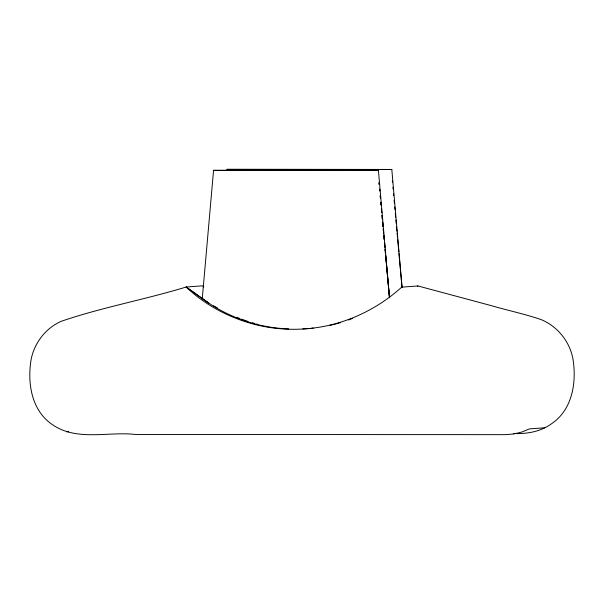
<?xml version="1.0" encoding="UTF-8"?>
<svg xmlns="http://www.w3.org/2000/svg" width="604" height="604" viewBox="0 0 604 604"><rect width="100%" height="100%" fill="white"/><g stroke="black" fill="none" stroke-linecap="round" stroke-linejoin="round"><path stroke-width="0.91" d="M288.742 328.893C257.757 327.874 227.096 317.077 202.28 298.512L213.559 170.343L378.429 170.441L389.467 297.689L385.646 255.583M513.642 433.483C527.096 434.11 540.98 431.626 552.003 423.434C571.89 409.769 576.329 383.993 573.355 361.554C570.999 343.178 558.368 326.696 541.237 319.644C524.997 314.065 508.13 310.539 491.656 305.745L417.945 285.949L417.432 286.462M348.297 319.969L352.713 318.399M335.303 324.069L340.407 322.642M203.752 286.983L202.4 285.82L186.16 287.021C144.93 299.622 102.061 307.323 61.283 321.283C44.839 328.463 33.001 344.65 30.661 362.392C27.656 384.823 32.065 410.607 51.944 424.302C76.225 441.675 108.237 431.331 135.439 434.457L505.389 434.654L513.649 434.012L521.705 432.079L529.361 428.916L544.936 427.76M330.026 325.322L334.45 324.303M310.018 328.455L302.831 328.863M311.573 328.266L313.355 328.055M417.945 285.949L401.705 287.149C382.113 304.884 358.278 317.863 332.661 324.439A158.739 158.739 0 0 1 254.488 324.386C229.188 317.689 205.141 305.179 186.16 287.021L208.659 303.087M66.659 431.807L68.486 431.671M391.815 169.452L226.953 169.354L391.815 169.452L402.045 287.345L398.95 253.657M378.429 170.441L213.559 170.343M256.964 324.054L257.395 324.174M252.434 322.785L254.246 323.291M248.018 321.456L241.162 319.063M236.813 317.296L239.426 318.353M213.65 305.835L217.719 308.191M186.16 287.021L208.395 302.921M392.328 180.672L392.502 182.544M392.925 187.225L393.098 189.09M393.521 193.771L393.695 195.643M394.11 200.324L394.382 203.125M394.706 206.87L394.978 209.679M395.303 213.423L395.658 217.161M395.892 219.969L396.254 223.714M396.488 226.523L396.941 231.196M397.107 233.069L397.538 237.749M397.704 239.622L398.814 251.785M379.622 189.15L379.795 191.015L379.614 189.15M380.475 198.505L380.226 195.696L380.467 198.505M382.611 221.894L383.034 226.576M383.208 228.448L383.631 233.121L383.268 229.384M383.804 234.994L384.227 239.675L383.865 235.93M384.914 247.157L384.484 242.483L384.884 247.164M385.677 255.583L389.52 297.689M382.672 222.831L383.012 226.576M379.199 184.469L379.025 182.597L379.191 184.469M381.071 205.05L380.822 202.249L381.064 205.058M381.758 212.54L381.418 208.795L381.743 212.54M382.355 219.086L382.015 215.349L382.332 219.093M385.511 253.71L385.08 249.029L385.473 253.71"/></g></svg>
